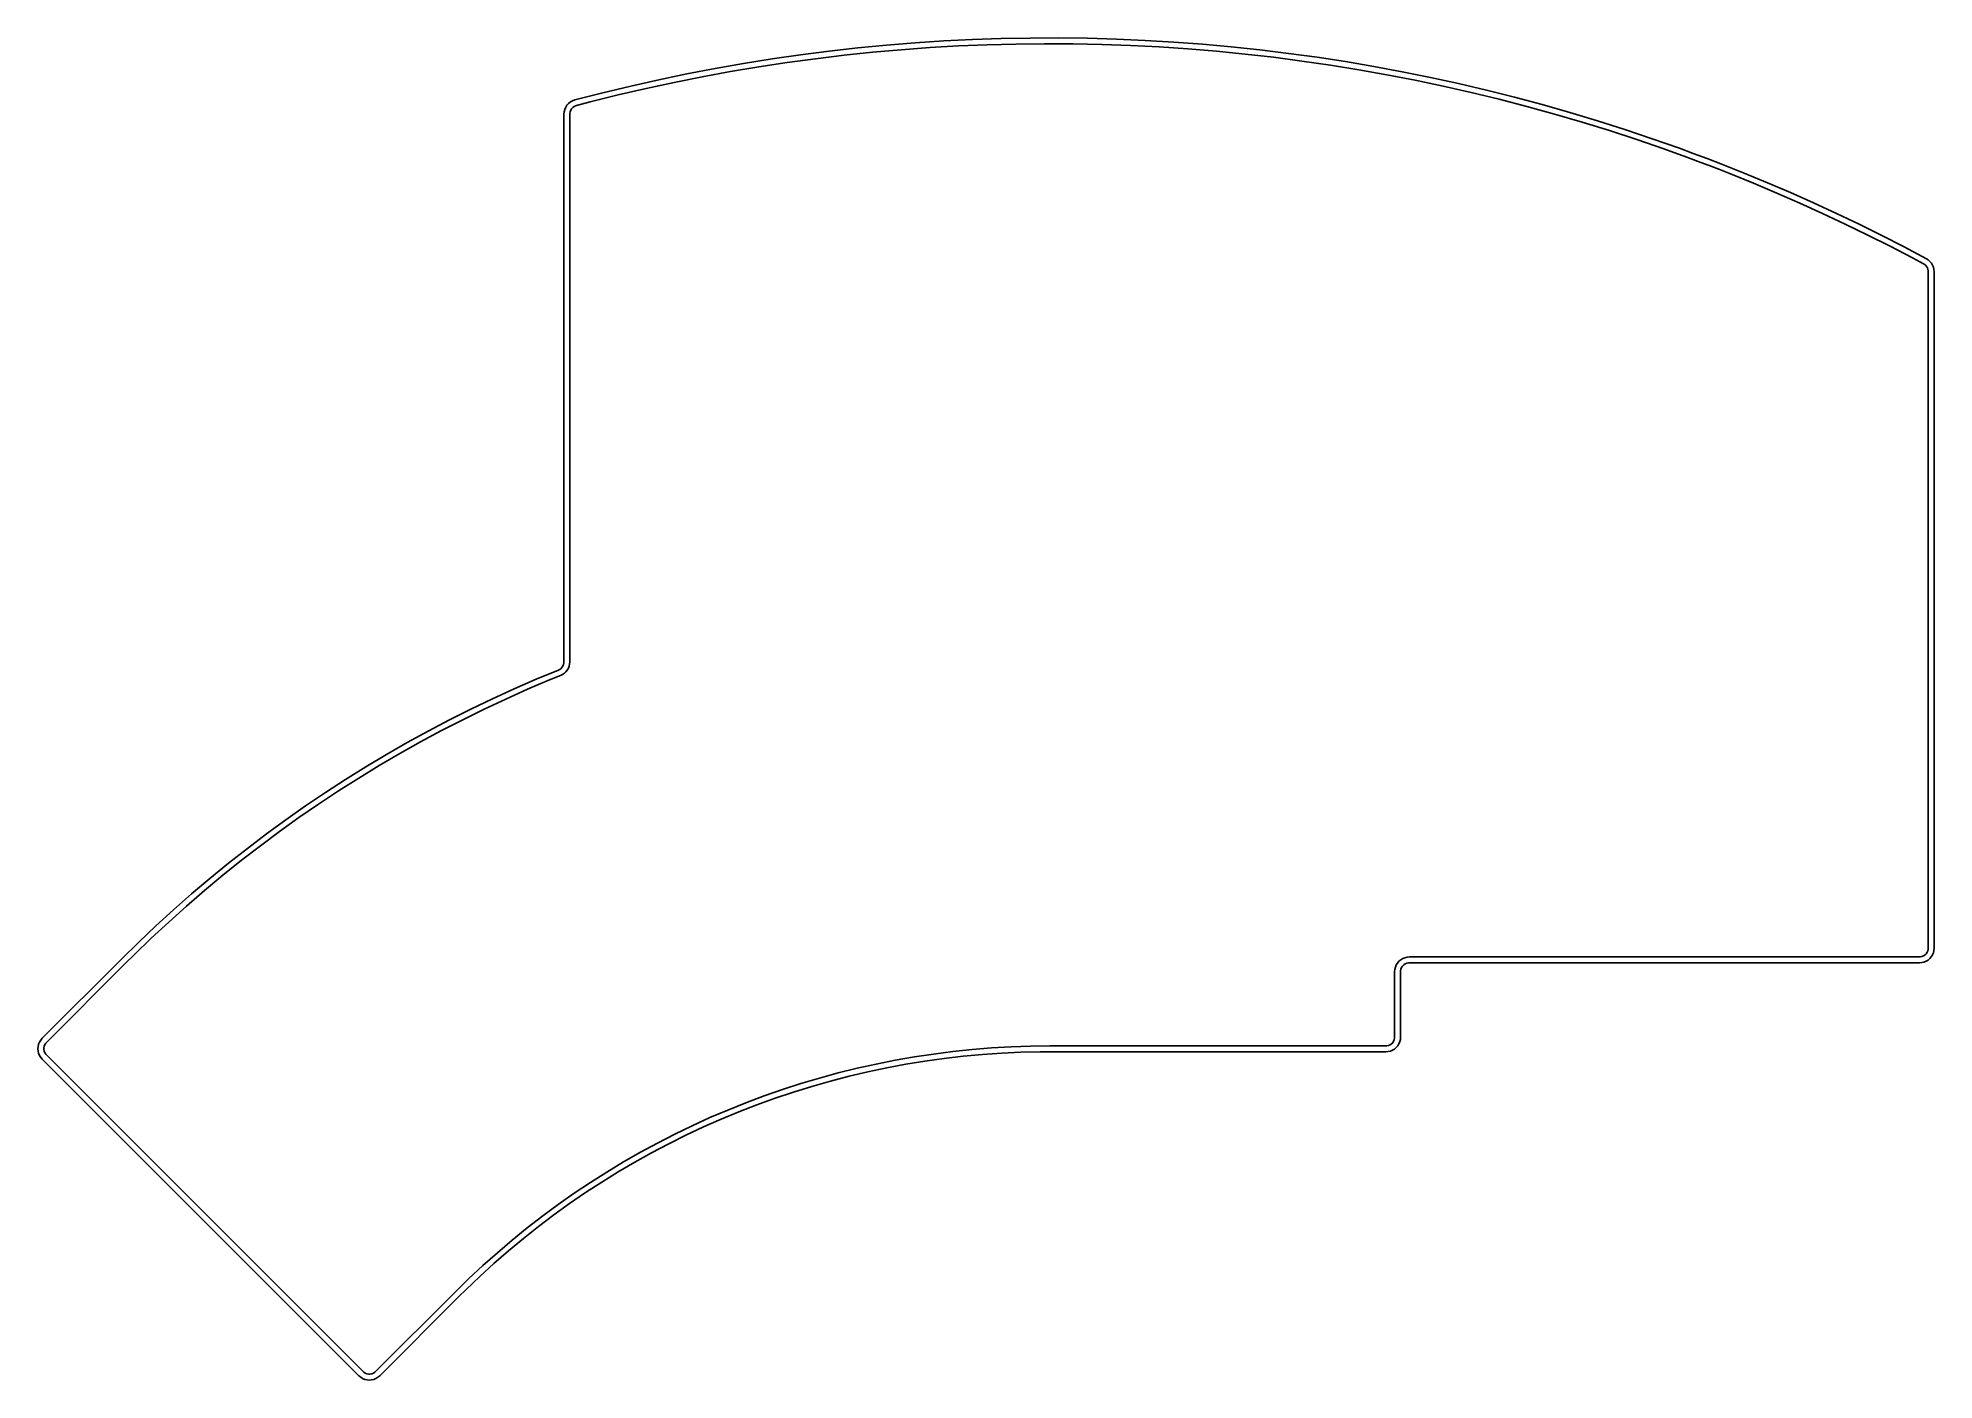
# Model space of a CAD drawing. Extents: x -75 to 86, y -54 to 60.
import ezdxf

# ---------------------------------------------------------------- set-up
doc = ezdxf.new("R2010")
doc.units = 0
doc.layers.add('BLACK', color=7, linetype='CONTINUOUS')

msp = doc.modelspace()

# ---------------------------------------------------------------- linework, layer by layer
at = {"layer": 'BLACK', "linetype": 'CONTINUOUS'}
for p, q in [((-5.424125, 59.613313), (-2.986708, 59.848801)), ((-2.986708, 59.848801), (-0.545922, 60.04633)), ((-0.545922, 60.04633), (1.897642, 60.205854)), ((3.14485, 59.776704), (0.707813, 59.63664)), ((1.897642, 60.205854), (4.343393, 60.327332)), ((5.583771, 59.878826), (3.14485, 59.776704)), ((4.343393, 60.327332), (6.790738, 60.410737)), ((8.023987, 59.942983), (5.583771, 59.878826)), ((6.790738, 60.410737), (9.239084, 60.456047)), ((10.464905, 59.969158), (8.023987, 59.942983)), ((9.239084, 60.456047), (11.68784, 60.463252)), ((12.905935, 59.957346), (10.464905, 59.969158)), ((11.68784, 60.463252), (14.13641, 60.432349)), ((15.346486, 59.90755), (12.905935, 59.957346)), ((14.13641, 60.432349), (16.584204, 60.363347)), ((17.785966, 59.819781), (15.346486, 59.90755)), ((16.584204, 60.363347), (19.030627, 60.256262)), ((20.223785, 59.69406), (17.785966, 59.819781)), ((19.030627, 60.256262), (21.475088, 60.11112)), ((22.659353, 59.530419), (20.223785, 59.69406)), ((21.475088, 60.11112), (23.916994, 59.927957)), ((23.916994, 59.927957), (26.355754, 59.706815)), ((26.355754, 59.706815), (28.790778, 59.44775)), ((-17.540044, 57.868815), (-15.128307, 58.293056)), ((-15.128307, 58.293056), (-12.71026, 58.679715)), ((-11.428473, 58.36872), (-13.841835, 58.002045)), ((-12.71026, 58.679715), (-10.28649, 59.028699)), ((-9.009697, 58.697795), (-11.428473, 58.36872)), ((-10.28649, 59.028699), (-7.857582, 59.339923)), ((-6.586093, 58.989191), (-9.009697, 58.697795)), ((-7.857582, 59.339923), (-5.424125, 59.613313)), ((-4.158248, 59.242836), (-6.586093, 58.989191)), ((-1.72675, 59.45867), (-4.158248, 59.242836)), ((0.707813, 59.63664), (-1.72675, 59.45867)), ((25.092079, 59.328897), (22.659353, 59.530419)), ((27.521374, 59.089542), (25.092079, 59.328897)), ((29.946651, 58.812413), (27.521374, 59.089542)), ((28.790778, 59.44775), (31.221475, 59.150824)), ((32.367322, 58.497576), (29.946651, 58.812413)), ((31.221475, 59.150824), (33.647257, 58.816108)), ((34.7828, 58.145108), (32.367322, 58.497576)), ((33.647257, 58.816108), (36.067537, 58.443684)), ((37.1925, 57.755095), (34.7828, 58.145108)), ((36.067537, 58.443684), (38.481728, 58.033642)), ((-24.731563, 56.371676), (-22.342253, 56.908009)), ((-21.043602, 56.677354), (-23.429479, 56.161258)), ((-22.342253, 56.908009), (-19.944887, 57.407095)), ((-18.649982, 57.15626), (-21.043602, 56.677354)), ((-19.944887, 57.407095), (-17.540044, 57.868815)), ((-16.249199, 57.597859), (-18.649982, 57.15626)), ((-13.841835, 58.002045), (-16.249199, 57.597859)), ((39.59584, 57.32763), (37.1925, 57.755095)), ((38.481728, 58.033642), (40.889246, 57.586081)), ((41.992236, 56.862818), (39.59584, 57.32763)), ((40.889246, 57.586081), (43.289508, 57.10111)), ((44.38111, 56.36077), (41.992236, 56.862818)), ((43.289508, 57.10111), (45.681933, 56.578846)), ((45.681933, 56.578846), (48.06594, 56.019416)), ((-30.153589, 54.741706), (-30.015993, 54.893163)), ((-30.015993, 54.893163), (-29.855529, 55.020142)), ((-29.855529, 55.020142), (-29.676499, 55.11924)), ((-29.676499, 55.11924), (-29.483709, 55.187796)), ((-29.483709, 55.187796), (-29.4837, 55.187801)), ((-29.4837, 55.187801), (-27.112237, 55.798227)), ((-28.175699, 55.018004), (-29.355296, 54.704569)), ((-25.807037, 55.608097), (-28.175699, 55.018004)), ((-27.112237, 55.798227), (-24.731563, 56.371676)), ((-23.429479, 56.161258), (-25.807037, 55.608097)), ((46.761881, 55.821609), (44.38111, 56.36077)), ((49.133974, 55.245464), (46.761881, 55.821609)), ((48.06594, 56.019416), (50.440953, 55.422954)), ((51.496814, 54.632477), (49.133974, 55.245464)), ((50.440953, 55.422954), (52.806397, 54.789607)), ((-30.412691, 53.979722), (-30.395942, 54.183663)), ((-30.412691, 7.384763), (-30.412691, 53.979722)), ((-30.395942, 54.183663), (-30.346144, 54.382138)), ((-30.346144, 54.382138), (-30.264632, 54.569829)), ((-30.264632, 54.569829), (-30.153589, 54.741706)), ((-29.912603, 54.050156), (-29.912691, 53.979722)), ((-29.912691, 53.979722), (-29.912691, 7.384763)), ((-29.886373, 54.188561), (-29.912603, 54.050156)), ((-29.83483, 54.319661), (-29.886373, 54.188561)), ((-29.759777, 54.438871), (-29.83483, 54.319661)), ((-29.663839, 54.54202), (-29.759777, 54.438871)), ((-29.550373, 54.625502), (-29.663839, 54.54202)), ((-29.423346, 54.686396), (-29.550373, 54.625502)), ((-29.355296, 54.704569), (-29.423346, 54.686396)), ((53.849829, 53.982794), (51.496814, 54.632477)), ((52.806397, 54.789607), (55.161699, 54.119526)), ((56.192449, 53.296573), (53.849829, 53.982794)), ((55.161699, 54.119526), (57.506288, 53.412874)), ((58.524107, 52.573981), (56.192449, 53.296573)), ((57.506288, 53.412874), (59.839596, 52.669822)), ((60.844238, 51.815192), (58.524107, 52.573981)), ((59.839596, 52.669822), (62.16106, 51.890551)), ((63.15228, 51.020391), (60.844238, 51.815192)), ((62.16106, 51.890551), (64.470115, 51.075249)), ((64.299979, 50.605085), (63.15228, 51.020391)), ((64.888252, 50.392209), (64.299979, 50.605085)), ((64.470115, 51.075249), (64.470119, 51.075246)), ((64.470119, 51.075246), (65.648689, 50.64344)), ((66.061365, 49.957087), (64.888252, 50.392209)), ((65.648689, 50.64344), (66.823781, 50.202244)), ((66.823781, 50.202244), (67.995317, 49.75169)), ((67.230969, 49.512621), (66.061365, 49.957087)), ((67.81398, 49.285732), (67.230969, 49.512621)), ((67.813981, 49.285732), (67.81398, 49.285732)), ((68.808402, 48.898731), (67.813981, 49.285732)), ((67.995317, 49.75169), (69.985127, 48.961689)), ((70.786532, 48.097746), (68.808402, 48.898731)), ((69.985127, 48.961689), (71.964005, 48.144689)), ((72.753581, 47.269923), (70.786532, 48.097746)), ((71.964005, 48.144689), (73.931583, 47.300842)), ((74.709185, 46.415415), (72.753581, 47.269923)), ((73.931583, 47.300842), (75.887499, 46.430303)), ((76.652983, 45.534379), (74.709185, 46.415415)), ((75.887499, 46.430303), (77.831391, 45.533235)), ((78.584614, 44.626978), (76.652983, 45.534379)), ((77.831391, 45.533235), (79.762897, 44.609802)), ((80.503721, 43.693382), (78.584614, 44.626978)), ((79.762897, 44.609802), (81.681661, 43.660176)), ((82.409948, 42.733762), (80.503721, 43.693382)), ((81.681661, 43.660176), (83.587328, 42.684533)), ((84.302943, 41.748296), (82.409948, 42.733762)), ((83.587328, 42.684533), (85.479544, 41.683053)), ((85.242618, 41.242751), (84.302943, 41.748296)), ((85.242633, 41.24274), (85.242618, 41.242751)), ((85.242649, 41.242731), (85.242633, 41.24274)), ((85.24265, 41.24273), (85.242649, 41.242731)), ((85.302082, 41.210751), (85.24265, 41.24273)), ((85.407644, 41.126573), (85.302082, 41.210751)), ((85.496479, 41.024899), (85.407644, 41.126573)), ((85.479544, 41.683053), (85.479543, 41.683051)), ((85.479543, 41.683051), (85.479551, 41.683044)), ((85.479551, 41.683044), (85.479559, 41.683042)), ((85.479559, 41.683042), (85.479558, 41.683042)), ((85.479558, 41.683042), (85.641279, 41.57925)), ((85.565733, 40.908997), (85.496479, 41.024899)), ((85.61318, 40.782592), (85.565733, 40.908997)), ((85.637294, 40.649746), (85.61318, 40.782592)), ((85.637297, 40.582238), (85.637294, 40.649746)), ((85.637309, 40.582238), (85.637297, 40.582238)), ((85.637309, -16.971495), (85.637309, 40.582238)), ((85.641279, 41.57925), (85.785181, 41.451897)), ((85.785181, 41.451897), (85.907864, 41.303995)), ((85.907864, 41.303995), (86.00643, 41.139037)), ((86.00643, 41.139037), (86.078549, 40.960921)), ((86.078549, 40.960921), (86.122518, 40.773857)), ((86.122518, 40.773857), (86.137291, 40.582341)), ((86.137291, 40.582341), (86.137306, 40.582264)), ((86.137306, 40.582264), (86.137309, 40.582264)), ((86.137309, 40.582264), (86.137307, 40.582257)), ((86.137307, 40.582257), (86.137309, 40.582251)), ((86.137309, 40.582251), (86.137309, -16.971495)), ((-32.766473, 5.908547), (-30.88197, 6.68928)), ((-30.88197, 6.68928), (-30.881964, 6.689281)), ((-30.881964, 6.689281), (-30.812966, 6.717192)), ((-30.812966, 6.717192), (-30.688564, 6.798962)), ((-30.688564, 6.798962), (-30.582663, 6.903591)), ((-30.582663, 6.903591), (-30.499395, 7.026996)), ((-30.499395, 7.026996), (-30.44201, 7.164361)), ((-30.44201, 7.164361), (-30.412747, 7.310326)), ((-30.412747, 7.310326), (-30.412691, 7.384761)), ((-30.412691, 7.384761), (-30.412691, 7.384763)), ((-30.241272, 6.540079), (-30.376286, 6.41313)), ((-30.126511, 6.685596), (-30.241272, 6.540079)), ((-30.034527, 6.84648), (-30.126511, 6.685596)), ((-29.96734, 7.019197), (-30.034527, 6.84648)), ((-29.926428, 7.199949), (-29.96734, 7.019197)), ((-29.912691, 7.384763), (-29.926428, 7.199949)), ((-36.491142, 4.244504), (-34.636405, 5.093531)), ((-33.505377, 5.051203), (-35.359529, 4.222837)), ((-34.636405, 5.093531), (-32.766473, 5.908547)), ((-31.636406, 5.845572), (-33.505377, 5.051203)), ((-30.694829, 6.225622), (-31.636406, 5.845572)), ((-30.694824, 6.225624), (-30.694829, 6.225622)), ((-30.528586, 6.307538), (-30.694824, 6.225624)), ((-30.376286, 6.41313), (-30.528586, 6.307538)), ((-40.152563, 2.445561), (-38.330066, 3.361749)), ((-37.198246, 3.36075), (-39.020913, 2.46523)), ((-38.330066, 3.361749), (-36.491142, 4.244504)), ((-35.359529, 4.222837), (-37.198246, 3.36075)), ((-41.958025, 1.496246), (-40.152563, 2.445561)), ((-39.020913, 2.46523), (-40.826924, 1.536576)), ((-45.515445, -0.500492), (-43.745851, 0.514119)), ((-42.615675, 0.575098), (-44.38657, -0.418885)), ((-43.745851, 0.514119), (-41.958025, 1.496246)), ((-40.826924, 1.536576), (-42.615675, 0.575098)), ((-48.997579, -2.6258), (-47.266215, -1.547248)), ((-46.13902, -1.44504), (-47.872438, -2.503025)), ((-47.266215, -1.547248), (-45.515445, -0.500492)), ((-44.38657, -0.418885), (-46.13902, -1.44504)), ((-50.708959, -3.735788), (-48.997579, -2.6258)), ((-47.872438, -2.503025), (-49.586247, -3.592488)), ((-51.279876, -4.713065), (-52.95276, -5.864383)), ((-52.399784, -4.876843), (-50.708959, -3.735788)), ((-49.586247, -3.592488), (-51.279876, -4.713065)), ((-55.717521, -7.25062), (-54.06949, -6.048584)), ((-52.95276, -5.864383), (-54.60434, -7.046057)), ((-54.06949, -6.048584), (-52.399784, -4.876843)), ((-57.343326, -8.48255), (-55.717521, -7.25062)), ((-54.60434, -7.046057), (-56.234067, -8.257694)), ((-57.841396, -9.498888), (-59.425792, -10.769228)), ((-58.946365, -9.743964), (-57.343326, -8.48255)), ((-56.234067, -8.257694), (-57.841396, -9.498888)), ((-62.082009, -12.353549), (-60.526101, -11.03444)), ((-59.425792, -10.769228), (-60.986726, -12.068288)), ((-60.526101, -11.03444), (-58.946365, -9.743964)), ((-63.613568, -13.70085), (-62.082009, -12.353549)), ((-60.986726, -12.068288), (-62.523678, -13.395635)), ((-65.12027, -15.075894), (-63.613568, -13.70085)), ((-62.523678, -13.395635), (-64.036135, -14.750828)), ((-66.60161, -16.478222), (-65.12027, -15.075894)), ((-64.036135, -14.750828), (-65.523592, -16.133413)), ((-68.05709, -17.907362), (-66.60161, -16.478222)), ((-66.985554, -17.542931), (-67.703543, -18.260921)), ((-65.523592, -16.133413), (-66.985554, -17.542931)), ((41.115152, -17.782691), (41.30588, -17.736904)), ((41.30588, -17.736904), (41.501232, -17.721532)), ((41.501232, -17.721532), (41.501418, -17.721496)), ((41.501418, -17.721496), (84.887309, -17.721496)), ((84.887309, -17.721496), (84.887374, -17.721508)), ((84.887374, -17.721508), (84.961176, -17.721508)), ((84.961176, -17.721508), (85.106075, -17.692685)), ((85.106075, -17.692685), (85.242567, -17.636147)), ((85.242567, -17.636147), (85.365407, -17.554067)), ((85.365407, -17.554067), (85.469873, -17.449599)), ((85.469873, -17.449599), (85.551951, -17.326759)), ((85.551951, -17.326759), (85.608488, -17.190266)), ((85.608488, -17.190266), (85.637309, -17.045366)), ((85.637309, -16.971497), (85.637309, -16.971495)), ((85.637309, -17.045366), (85.637309, -16.971497)), ((85.898583, -17.706231), (85.771196, -17.855384)), ((86.001069, -17.538986), (85.898583, -17.706231)), ((86.076131, -17.357768), (86.001069, -17.538986)), ((86.12192, -17.167039), (86.076131, -17.357768)), ((86.137309, -16.971495), (86.12192, -17.167039)), ((-74.792289, -24.642559), (-68.057097, -17.907367)), ((-67.703543, -18.260921), (-74.438735, -24.996113)), ((-68.057097, -17.907367), (-68.05709, -17.907362)), ((40.251418, -18.971495), (40.266808, -18.775953)), ((40.251418, -18.971496), (40.251418, -18.971495)), ((40.251418, -24.541318), (40.251418, -18.971496)), ((40.266808, -18.775953), (40.312599, -18.585226)), ((40.312599, -18.585226), (40.387663, -18.404011)), ((40.387663, -18.404011), (40.49015, -18.236769)), ((40.49015, -18.236769), (40.617539, -18.08762)), ((40.617539, -18.08762), (40.766692, -17.960234)), ((40.780241, -18.752733), (40.751418, -18.89763)), ((40.751418, -18.89763), (40.751418, -18.971495)), ((40.751418, -18.971495), (40.751418, -18.971496)), ((40.751418, -18.971496), (40.751418, -24.541324)), ((40.766692, -17.960234), (40.933935, -17.85775)), ((40.836777, -18.616245), (40.780241, -18.752733)), ((40.918856, -18.493408), (40.836777, -18.616245)), ((41.023321, -18.388945), (40.918856, -18.493408)), ((40.933935, -17.85775), (41.115152, -17.782691)), ((41.146159, -18.30687), (41.023321, -18.388945)), ((41.282649, -18.250336), (41.146159, -18.30687)), ((41.427546, -18.221517), (41.282649, -18.250336)), ((41.501413, -18.221518), (41.427546, -18.221517)), ((41.501414, -18.221496), (41.501413, -18.221518)), ((41.501416, -18.221495), (41.501414, -18.221496)), ((41.501418, -18.221496), (41.501416, -18.221495)), ((84.887309, -18.221496), (41.501418, -18.221496)), ((84.887311, -18.221496), (84.887309, -18.221495)), ((84.887309, -18.221495), (84.887309, -18.221496)), ((85.082855, -18.206118), (84.887311, -18.221509)), ((84.887311, -18.221509), (84.887311, -18.221496)), ((85.273584, -18.160326), (85.082855, -18.206118)), ((85.454801, -18.085262), (85.273584, -18.160326)), ((85.622044, -17.982773), (85.454801, -18.085262)), ((85.771196, -17.855384), (85.622044, -17.982773)), ((-75.158405, -25.526442), (-75.143016, -25.330899)), ((-75.143015, -25.721985), (-75.158405, -25.526442)), ((-75.143016, -25.330899), (-75.097226, -25.140171)), ((-75.097226, -25.912713), (-75.143015, -25.721985)), ((-75.097226, -25.140171), (-75.022163, -24.958955)), ((-75.022163, -24.958955), (-74.919677, -24.791711)), ((-74.919677, -24.791711), (-74.792289, -24.642559)), ((-74.629583, -25.307675), (-74.658405, -25.452574)), ((-74.658405, -25.452574), (-74.658405, -25.600311)), ((-74.658405, -25.600311), (-74.629583, -25.745209)), ((-74.573047, -25.171184), (-74.629583, -25.307675)), ((-74.629583, -25.745209), (-74.573046, -25.8817)), ((-74.490968, -25.048345), (-74.573047, -25.171184)), ((-74.438738, -24.996115), (-74.490968, -25.048345)), ((-74.438735, -24.996113), (-74.438738, -24.996115)), ((1.034484, -25.977934), (2.675063, -25.76837)), ((2.675063, -25.76837), (4.320044, -25.596756)), ((4.320044, -25.596756), (5.968551, -25.463183)), ((5.968551, -25.463183), (7.619703, -25.367724)), ((7.619703, -25.367724), (9.272619, -25.310427)), ((10.105184, -25.791325), (8.463153, -25.829262)), ((9.272619, -25.310427), (10.926412, -25.291325)), ((10.926418, -25.791325), (10.105184, -25.791325)), ((10.926412, -25.291325), (10.926418, -25.291324)), ((10.926418, -25.291324), (39.501414, -25.291324)), ((39.501418, -25.791324), (10.926418, -25.791324)), ((10.926418, -25.791324), (10.926418, -25.791325)), ((39.501414, -25.291318), (39.575282, -25.291317)), ((39.501414, -25.291324), (39.501414, -25.291318)), ((39.501419, -25.791323), (39.501418, -25.791324)), ((39.501422, -25.791324), (39.501419, -25.791323)), ((39.501465, -25.791314), (39.501422, -25.791323)), ((39.501422, -25.791323), (39.501422, -25.791324)), ((39.696963, -25.775926), (39.501465, -25.791314)), ((39.575282, -25.291317), (39.720179, -25.262493)), ((39.887688, -25.730134), (39.696963, -25.775926)), ((39.720179, -25.262493), (39.85667, -25.205956)), ((39.85667, -25.205956), (39.979508, -25.123877)), ((40.068902, -25.655071), (39.887688, -25.730134)), ((39.979508, -25.123877), (40.083974, -25.019412)), ((40.236143, -25.552585), (40.068902, -25.655071)), ((40.083974, -25.019412), (40.166053, -24.896574)), ((40.166053, -24.896574), (40.222592, -24.760084)), ((40.222592, -24.760084), (40.251416, -24.615186)), ((40.385294, -25.425199), (40.236143, -25.552585)), ((40.251416, -24.615186), (40.251418, -24.541318)), ((40.512681, -25.276049), (40.385294, -25.425199)), ((40.615168, -25.108809), (40.512681, -25.276049)), ((40.690232, -24.927595), (40.615168, -25.108809)), ((40.736024, -24.73687), (40.690232, -24.927595)), ((40.751418, -24.54133), (40.736024, -24.73687)), ((40.751418, -24.541324), (40.751417, -24.541326)), ((40.751417, -24.541326), (40.751418, -24.54133)), ((-75.022163, -26.09393), (-75.097226, -25.912713)), ((-74.919676, -26.261174), (-75.022163, -26.09393)), ((-74.792295, -26.410316), (-74.919676, -26.261174)), ((-74.792289, -26.410326), (-74.792295, -26.410316)), ((-47.851521, -53.351095), (-74.792289, -26.410326)), ((-74.573046, -25.8817), (-74.490968, -26.004539)), ((-74.490968, -26.004539), (-74.438735, -26.056772)), ((-74.438735, -26.056772), (-47.497967, -52.997541)), ((-7.071837, -27.590382), (-5.46634, -27.193149)), ((-5.46634, -27.193149), (-3.852096, -26.833105)), ((-2.945343, -27.152831), (-4.552444, -27.491845)), ((-3.852096, -26.833105), (-2.229966, -26.510444)), ((-1.33084, -26.851028), (-2.945343, -27.152831)), ((-2.229966, -26.510444), (-0.600816, -26.225336)), ((0.290203, -26.586598), (-1.33084, -26.851028)), ((-0.600816, -26.225336), (1.034484, -25.977934)), ((1.916922, -26.35968), (0.290203, -26.586598)), ((3.548447, -26.170397), (1.916922, -26.35968)), ((5.18391, -26.018849), (3.548447, -26.170397)), ((6.822436, -25.905117), (5.18391, -26.018849)), ((8.463153, -25.829262), (6.822436, -25.905117)), ((-13.389303, -29.546675), (-11.827307, -29.003)), ((-11.827307, -29.003), (-10.253169, -28.495549)), ((-9.320784, -28.730246), (-10.889749, -29.216098)), ((-10.253169, -28.495549), (-8.667731, -28.024592)), ((-7.741015, -28.280763), (-9.320784, -28.730246)), ((-8.667731, -28.024592), (-7.071837, -27.590382)), ((-6.151286, -27.867889), (-7.741015, -28.280763)), ((-4.552444, -27.491845), (-6.151286, -27.867889)), ((-16.473546, -30.741517), (-14.938325, -30.126284)), ((-13.991926, -30.295855), (-15.523483, -30.889183)), ((-14.938325, -30.126284), (-13.389303, -29.546675)), ((-12.447073, -29.738061), (-13.991926, -30.295855)), ((-10.889749, -29.216098), (-12.447073, -29.738061)), ((-20.988251, -32.797587), (-19.499316, -32.077525)), ((-18.543447, -32.181157), (-20.030243, -32.879113)), ((-19.499316, -32.077525), (-17.994147, -31.392046)), ((-17.040926, -31.517729), (-18.543447, -32.181157)), ((-17.994147, -31.392046), (-16.473546, -30.741517)), ((-15.523483, -30.889183), (-17.040926, -31.517729)), ((-23.914247, -34.339906), (-22.460156, -33.551848)), ((-21.500521, -33.611224), (-22.953496, -34.3771)), ((-22.460156, -33.551848), (-20.988251, -32.797587)), ((-20.030243, -32.879113), (-21.500521, -33.611224)), ((-26.765892, -36.015712), (-25.349747, -35.16134)), ((-24.388394, -35.176333), (-25.804448, -36.008496)), ((-25.349747, -35.16134), (-23.914247, -34.339906)), ((-22.953496, -34.3771), (-24.388394, -35.176333)), ((-29.537099, -37.821428), (-28.161924, -36.902566)), ((-27.200903, -36.873144), (-28.577014, -37.769817)), ((-28.161924, -36.902566), (-26.765892, -36.015712)), ((-25.804448, -36.008496), (-27.200903, -36.873144)), ((-29.932047, -38.698036), (-31.265278, -39.657306)), ((-30.890683, -38.77181), (-29.537099, -37.821428)), ((-28.577014, -37.769817), (-29.932047, -38.698036)), ((-33.530203, -40.765083), (-32.221955, -39.753202)), ((-31.265278, -39.657306), (-32.575997, -40.647115)), ((-32.221955, -39.753202), (-30.890683, -38.77181)), ((-36.07485, -42.878131), (-34.81473, -41.806911)), ((-33.863503, -41.666934), (-35.127111, -42.71622)), ((-34.81473, -41.806911), (-33.530203, -40.765083)), ((-32.575997, -40.647115), (-33.863503, -41.666934)), ((-37.309891, -43.978171), (-36.07485, -42.878131)), ((-35.127111, -42.71622), (-36.366144, -43.794413)), ((-39.702108, -46.262344), (-38.519194, -45.106445)), ((-37.579943, -44.900937), (-38.76786, -46.035203)), ((-38.519194, -45.106445), (-37.309891, -43.978171)), ((-36.366144, -43.794413), (-37.579943, -44.900937)), ((-46.437307, -52.997541), (-39.702115, -46.262349)), ((-39.348561, -46.615903), (-46.083753, -53.351095)), ((-39.702115, -46.262349), (-39.702108, -46.262344)), ((-38.76786, -46.035203), (-39.348561, -46.615903)), ((-47.497967, -52.997541), (-47.445734, -53.049774)), ((-47.445734, -53.049774), (-47.322895, -53.131852)), ((-47.322895, -53.131852), (-47.186404, -53.188389)), ((-47.186404, -53.188389), (-47.041506, -53.217211)), ((-47.041506, -53.217211), (-46.893768, -53.217211)), ((-46.893768, -53.217211), (-46.74887, -53.188389)), ((-46.74887, -53.188389), (-46.612379, -53.131852)), ((-46.612379, -53.131852), (-46.48954, -53.049774)), ((-46.48954, -53.049774), (-46.437307, -52.997541)), ((-47.702369, -53.478482), (-47.851521, -53.351095)), ((-47.535125, -53.580969), (-47.702369, -53.478482)), ((-47.353908, -53.656032), (-47.535125, -53.580969)), ((-47.16318, -53.701821), (-47.353908, -53.656032)), ((-46.967637, -53.717211), (-47.16318, -53.701821)), ((-46.772094, -53.701821), (-46.967637, -53.717211)), ((-46.581366, -53.656032), (-46.772094, -53.701821)), ((-46.400149, -53.580969), (-46.581366, -53.656032)), ((-46.232905, -53.478482), (-46.400149, -53.580969)), ((-46.083753, -53.351095), (-46.232905, -53.478482))]:
    msp.add_line(p, q, dxfattribs=at)

doc.saveas('drawing.dxf')
